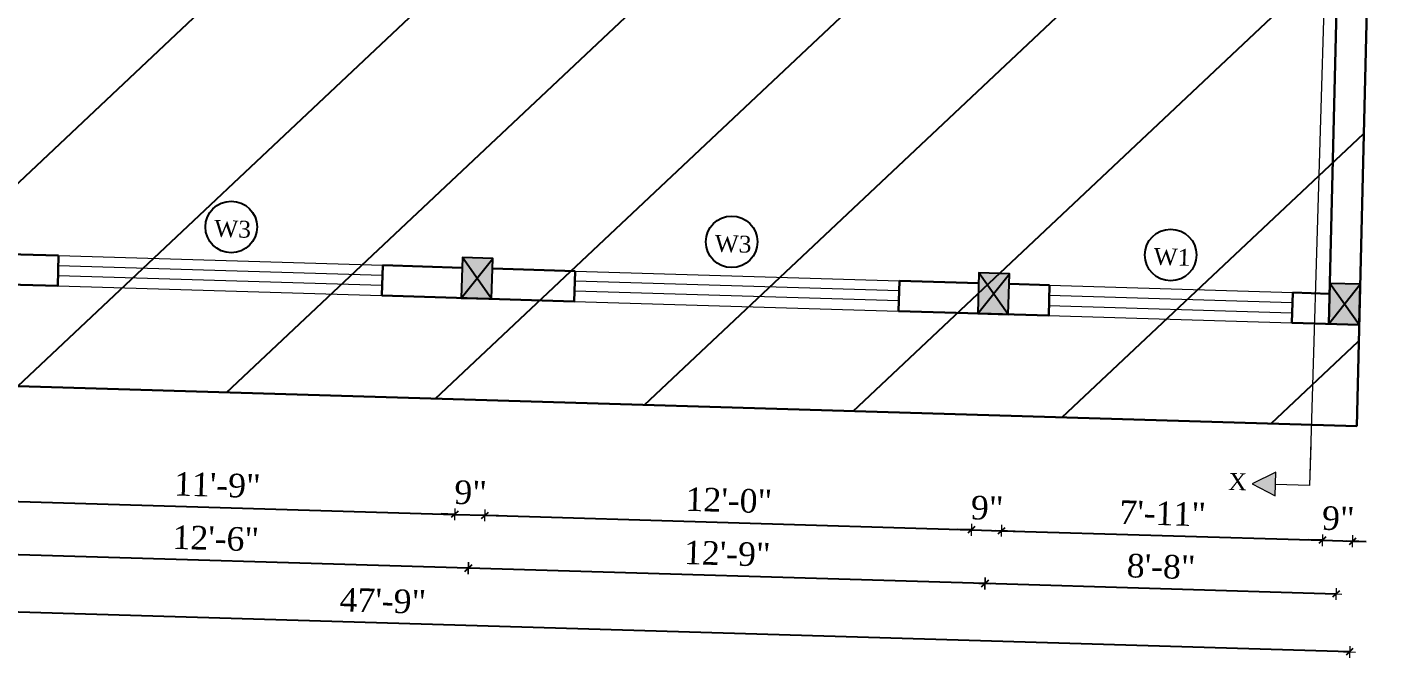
# Model space of a CAD drawing. Header units: inches. Extents: x 4069 to 291496, y -47643 to 12535.
# Drawn here: x 139422.6 to 139825.4, y -22798.1 to -22611.3 of the extents above; entities that cross this region are included whole.
import ezdxf

# ---------------------------------------------------------------- set-up
doc = ezdxf.new("R2010")
doc.units = ezdxf.units.IN
doc.header["$LTSCALE"] = 5
doc.header["$MEASUREMENT"] = 0
for name, color, linetype, lineweight in [('A-WALL', 7, 'Continuous', 9), ('Dimension', 7, 'Continuous', 18), ('Dw', 2, 'Continuous', 18)]:
    doc.layers.add(name, color=color, linetype=linetype, lineweight=lineweight)
doc.layers.add('dim line', color=7, linetype='Continuous', lineweight=15, true_color=0xfab2b2)
doc.layers.add('TEXT', color=6, linetype='Continuous')
doc.layers.add('WALL', color=7, linetype='Continuous')
doc.styles.add('ordinary', font='times.ttf')
doc.dimstyles.new('Copy of 96', dxfattribs={"dimtxt": 7, "dimasz": 4, "dimexe": 0.5, "dimexo": 0.5, "dimgap": 3, "dimtad": 1, "dimdec": 1, "dimzin": 11, "dimdsep": 46, "dimlunit": 4, "dimtxsty": 'ordinary', "dimblk": 'OBLIQUE', "dimcen": 0.09, "dimse1": 1, "dimse2": 1, "dimclrt": 6, "dimazin": 0, "dimtfac": 1, "dimtdec": 1, "dimtix": 1, "dimtmove": 2, "dimatfit": 3, "dimldrblk": 'leader', "dimfxl": 0.5, "dimfxlon": 1, "dimtolj": 1, "dimtzin": 0, "dimarcsym": 0})

# ---------------------------------------------------------------- blocks, each defined once
blk = doc.blocks.new('C1a')
at = {"color": 1, "ltscale": 5}
for p, q in [((18657.75, 4625.76), (18648.75, 4625.76)), ((18648.75, 4625.76), (18648.82, 4613.76)), ((18657.82, 4613.76), (18657.75, 4625.76)), ((18648.82, 4613.76), (18657.82, 4613.76))]:
    blk.add_line(p, q, dxfattribs=at)
blk = doc.blocks.new('x-x')
at = {"ltscale": 5}
for points in [[(11364.03, -701.52), (11364.03, -694.51), (11357.15, -698.09)], [(11364.03, -1135.52), (11364.03, -1128.51), (11357.15, -1132.09)]]:
    blk.add_hatch(color=256, dxfattribs=at).paths.add_polyline_path(points)
for p, q in [((11364.03, -694.51), (11357.15, -698.09)), ((11364.03, -701.52), (11364.03, -694.51)), ((11357.15, -698.09), (11364.03, -701.52)), ((11374.13, -698.09), (11364.03, -698.09)), ((11374.13, -698.09), (11374.13, -1132.09)), ((11364.03, -1128.51), (11357.15, -1132.09)), ((11364.03, -1135.52), (11364.03, -1128.51)), ((11357.15, -1132.09), (11364.03, -1135.52)), ((11374.13, -1132.09), (11364.03, -1132.09))]:
    blk.add_line(p, q, dxfattribs=at)
at = {"layer": 'A-WALL', "color": 1, "ltscale": 5}
blk.add_line((11374.13, -1120.09), (11374.13, -1132.09), dxfattribs=at)
at = {"layer": 'TEXT', "style": 'ordinary'}
for p in [(11350.08, -700.97), (11350.08, -1134.1)]:
    blk.add_text('X', height=5, dxfattribs=at).set_placement(p)
blk = doc.blocks.new('oblique')
at = {"color": 0, "lineweight": -2}
blk.add_line((0.25, 0.25), (-0.25, -0.25), dxfattribs=at)
at = {"layer": 'dim line', "lineweight": 9}
for p, q in [((-0.4375, 0), (0.4375, 0)), ((0, 0.4375), (0, -0.4375))]:
    blk.add_line(p, q, dxfattribs=at)
blk = doc.blocks.new('*D4039')
at = {"layer": 'A-WALL', "color": 0, "lineweight": -2, "ltscale": 50, "transparency": 16777216}
blk.add_line((139810.05, -22779.23), (139706.1, -22776.13), dxfattribs=at)
at = {"layer": 'Defpoints', "color": 0, "ltscale": 50, "transparency": 16777216}
for p in [(139708.49, -22696.24), (139812.44, -22699.34), (139706.1, -22776.13)]:
    blk.add_point(p, dxfattribs=at)
at = {"layer": 'A-WALL', "color": 0, "lineweight": -2, "ltscale": 50, "transparency": 16777216, "xscale": 4, "yscale": 4, "zscale": 4}
for p, rotation in [((139706.1, -22776.13), 178.2899854281383), ((139810.05, -22779.23), 358.2899854281382)]:
    blk.add_blockref('oblique', p, dxfattribs=dict(at, rotation=rotation))
at = {"layer": 'A-WALL', "color": 6, "ltscale": 50, "transparency": 16777216, "insert": (139758.27, -22771.12), "char_height": 7, "attachment_point": 5, "rotation": 358.29, "style": 'ordinary'}
blk.add_mtext('\\A1;8\'-8"', dxfattribs=at)
blk = doc.blocks.new('_OBLIQUE')
at = {"color": 0, "linetype": 'ByBlock'}
blk.add_line((-0.5, -0.5), (0.5, 0.5), dxfattribs=at)
blk = doc.blocks.new('leader')
at = {"layer": 'Dimension'}
for p, q in [((0, -4.33), (0, 4.33)), ((-4.42, 0), (4.42, 0))]:
    blk.add_line(p, q, dxfattribs=at)
blk = doc.blocks.new('*D4040')
at = {"layer": 'A-WALL', "color": 0, "lineweight": -2, "ltscale": 50, "transparency": 16777216}
blk.add_line((139706.1, -22776.13), (139553.17, -22771.56), dxfattribs=at)
at = {"layer": 'Defpoints', "color": 0, "ltscale": 50, "transparency": 16777216}
for p in [(139555.55, -22691.67), (139708.49, -22696.24), (139553.17, -22771.56)]:
    blk.add_point(p, dxfattribs=at)
at = {"layer": 'A-WALL', "color": 0, "lineweight": -2, "ltscale": 50, "transparency": 16777216, "xscale": 4, "yscale": 4, "zscale": 4}
for p, rotation in [((139553.17, -22771.56), 178.2899854281416), ((139706.1, -22776.13), 358.2899854281416)]:
    blk.add_blockref('oblique', p, dxfattribs=dict(at, rotation=rotation))
at = {"layer": 'A-WALL', "color": 6, "ltscale": 50, "transparency": 16777216, "insert": (139629.83, -22767.28), "char_height": 7, "attachment_point": 5, "rotation": 358.29, "style": 'ordinary'}
blk.add_mtext('\\A1;12\'-9"', dxfattribs=at)
blk = doc.blocks.new('*D4041')
at = {"layer": 'A-WALL', "color": 0, "lineweight": -2, "ltscale": 50, "transparency": 16777216}
blk.add_line((139553.17, -22771.56), (139403.24, -22767.09), dxfattribs=at)
at = {"layer": 'Defpoints', "color": 0, "ltscale": 50, "transparency": 16777216}
for p in [(139405.62, -22687.2), (139555.55, -22691.67), (139403.24, -22767.09)]:
    blk.add_point(p, dxfattribs=at)
at = {"layer": 'A-WALL', "color": 0, "lineweight": -2, "ltscale": 50, "transparency": 16777216, "xscale": 4, "yscale": 4, "zscale": 4}
for p, rotation in [((139403.24, -22767.09), 178.2899854281416), ((139553.17, -22771.56), 358.2899854281416)]:
    blk.add_blockref('oblique', p, dxfattribs=dict(at, rotation=rotation))
at = {"layer": 'A-WALL', "color": 6, "ltscale": 50, "transparency": 16777216, "insert": (139478.4, -22762.77), "char_height": 7, "attachment_point": 5, "rotation": 358.29, "style": 'ordinary'}
blk.add_mtext('\\A1;12\'-6"', dxfattribs=at)
blk = doc.blocks.new('*D4043')
at = {"layer": 'A-WALL', "color": 0, "lineweight": -2, "ltscale": 50, "transparency": 16777216}
blk.add_line((139814.04, -22796.39), (139241.3, -22779.29), dxfattribs=at)
at = {"layer": 'Defpoints', "color": 0, "ltscale": 50, "transparency": 16777216}
for p in [(139244.19, -22682.38), (139816.94, -22699.48), (139241.3, -22779.29)]:
    blk.add_point(p, dxfattribs=at)
at = {"layer": 'A-WALL', "color": 0, "lineweight": -2, "ltscale": 50, "transparency": 16777216, "xscale": 4, "yscale": 4, "zscale": 4}
for p, rotation in [((139241.3, -22779.29), 178.2899854281416), ((139814.04, -22796.39), 358.2899854281416)]:
    blk.add_blockref('oblique', p, dxfattribs=dict(at, rotation=rotation))
at = {"layer": 'A-WALL', "color": 6, "ltscale": 50, "transparency": 16777216, "insert": (139527.87, -22781.27), "char_height": 7, "attachment_point": 5, "rotation": 358.29, "style": 'ordinary'}
blk.add_mtext('\\A1;47\'-9"', dxfattribs=at)
blk = doc.blocks.new('*D4051')
at = {"layer": 'A-WALL', "color": 0, "lineweight": -2, "ltscale": 50, "transparency": 16777216}
blk.add_line((139210.42, -22661.84), (139412.34, -22329.72), dxfattribs=at)
at = {"layer": 'Defpoints', "color": 0, "ltscale": 50, "transparency": 16777216}
for p in [(139412.34, -22329.72), (139446.11, -22350.26), (139244.19, -22682.38)]:
    blk.add_point(p, dxfattribs=at)
at = {"layer": 'A-WALL', "color": 0, "lineweight": -2, "ltscale": 50, "transparency": 16777216, "xscale": 4, "yscale": 4, "zscale": 4}
for p, rotation in [((139412.34, -22329.72), 58.70147092240716), ((139210.42, -22661.84), 238.7014709224071)]:
    blk.add_blockref('oblique', p, dxfattribs=dict(at, rotation=rotation))
at = {"layer": 'A-WALL', "color": 6, "ltscale": 50, "transparency": 16777216, "insert": (139305.77, -22492.37), "char_height": 7, "attachment_point": 5, "rotation": 58.7015, "style": 'ordinary'}
blk.add_mtext('\\A1;32\'-5"', dxfattribs=at)
blk = doc.blocks.new('*D4066')
at = {"layer": 'A-WALL', "color": 0, "lineweight": -2, "ltscale": 50, "transparency": 16777216}
blk.add_line((139408.2, -22751.43), (139549.14, -22755.64), dxfattribs=at)
at = {"layer": 'Defpoints', "color": 0, "ltscale": 50, "transparency": 16777216}
for p in [(139410.12, -22687.33), (139551.06, -22691.54), (139549.14, -22755.64)]:
    blk.add_point(p, dxfattribs=at)
at = {"layer": 'A-WALL', "color": 0, "lineweight": -2, "ltscale": 50, "transparency": 16777216, "xscale": 4, "yscale": 4, "zscale": 4}
for p, rotation in [((139408.2, -22751.43), 178.2899854281416), ((139549.14, -22755.64), 358.2899854281416)]:
    blk.add_blockref('oblique', p, dxfattribs=dict(at, rotation=rotation))
at = {"layer": 'A-WALL', "color": 6, "ltscale": 50, "transparency": 16777216, "insert": (139478.87, -22746.97), "char_height": 7, "attachment_point": 5, "rotation": 358.29, "style": 'ordinary'}
blk.add_mtext('\\A1;11\'-9"', dxfattribs=at)
blk = doc.blocks.new('*D4067')
at = {"layer": 'A-WALL', "color": 0, "lineweight": -2, "ltscale": 50, "transparency": 16777216}
for p, q in [((139549.14, -22755.64), (139545.14, -22755.52)), ((139549.14, -22755.64), (139558.14, -22755.91)), ((139558.14, -22755.91), (139562.14, -22756.02))]:
    blk.add_line(p, q, dxfattribs=at)
at = {"layer": 'Defpoints', "color": 0, "ltscale": 50, "transparency": 16777216}
for p in [(139551.06, -22691.54), (139560.05, -22691.81), (139558.14, -22755.91)]:
    blk.add_point(p, dxfattribs=at)
at = {"layer": 'A-WALL', "color": 0, "lineweight": -2, "ltscale": 50, "transparency": 16777216, "xscale": 4, "yscale": 4, "zscale": 4}
for p, rotation in [((139549.14, -22755.64), 358.2899854281416), ((139558.14, -22755.91), 178.2899854281416)]:
    blk.add_blockref('oblique', p, dxfattribs=dict(at, rotation=rotation))
at = {"layer": 'A-WALL', "color": 6, "ltscale": 50, "transparency": 16777216, "insert": (139553.84, -22749.2), "char_height": 7, "attachment_point": 5, "rotation": 358.29, "style": 'ordinary'}
blk.add_mtext('\\A1;9"', dxfattribs=at)
blk = doc.blocks.new('*D4068')
at = {"layer": 'A-WALL', "color": 0, "lineweight": -2, "ltscale": 50, "transparency": 16777216}
blk.add_line((139558.14, -22755.91), (139702.07, -22760.2), dxfattribs=at)
at = {"layer": 'Defpoints', "color": 0, "ltscale": 50, "transparency": 16777216}
for p in [(139560.05, -22691.81), (139703.99, -22696.1), (139702.07, -22760.2)]:
    blk.add_point(p, dxfattribs=at)
at = {"layer": 'A-WALL', "color": 0, "lineweight": -2, "ltscale": 50, "transparency": 16777216, "xscale": 4, "yscale": 4, "zscale": 4}
for p, rotation in [((139558.14, -22755.91), 178.2899854281416), ((139702.07, -22760.2), 358.2899854281416)]:
    blk.add_blockref('oblique', p, dxfattribs=dict(at, rotation=rotation))
at = {"layer": 'A-WALL', "color": 6, "ltscale": 50, "transparency": 16777216, "insert": (139630.3, -22751.5), "char_height": 7, "attachment_point": 5, "rotation": 358.29, "style": 'ordinary'}
blk.add_mtext('\\A1;12\'-0"', dxfattribs=at)
blk = doc.blocks.new('*D4069')
at = {"layer": 'A-WALL', "color": 0, "lineweight": -2, "ltscale": 50, "transparency": 16777216}
for p, q in [((139702.07, -22760.2), (139698.08, -22760.08)), ((139702.07, -22760.2), (139711.07, -22760.47)), ((139711.07, -22760.47), (139715.07, -22760.59))]:
    blk.add_line(p, q, dxfattribs=at)
at = {"layer": 'Defpoints', "color": 0, "ltscale": 50, "transparency": 16777216}
for p in [(139703.99, -22696.1), (139712.98, -22696.37), (139711.07, -22760.47)]:
    blk.add_point(p, dxfattribs=at)
at = {"layer": 'A-WALL', "color": 0, "lineweight": -2, "ltscale": 50, "transparency": 16777216, "xscale": 4, "yscale": 4, "zscale": 4}
for p, rotation in [((139702.07, -22760.2), 358.2899854281416), ((139711.07, -22760.47), 178.2899854281416)]:
    blk.add_blockref('oblique', p, dxfattribs=dict(at, rotation=rotation))
at = {"layer": 'A-WALL', "color": 6, "ltscale": 50, "transparency": 16777216, "insert": (139706.77, -22753.77), "char_height": 7, "attachment_point": 5, "rotation": 358.29, "style": 'ordinary'}
blk.add_mtext('\\A1;9"', dxfattribs=at)
blk = doc.blocks.new('*D4070')
at = {"layer": 'A-WALL', "color": 0, "lineweight": -2, "ltscale": 50, "transparency": 16777216}
blk.add_line((139711.07, -22760.47), (139806.03, -22763.31), dxfattribs=at)
at = {"layer": 'Defpoints', "color": 0, "ltscale": 50, "transparency": 16777216}
for p in [(139712.98, -22696.37), (139807.94, -22699.21), (139806.03, -22763.31)]:
    blk.add_point(p, dxfattribs=at)
at = {"layer": 'A-WALL', "color": 0, "lineweight": -2, "ltscale": 50, "transparency": 16777216, "xscale": 4, "yscale": 4, "zscale": 4}
for p, rotation in [((139711.07, -22760.47), 178.2899854281416), ((139806.03, -22763.31), 358.2899854281416)]:
    blk.add_blockref('oblique', p, dxfattribs=dict(at, rotation=rotation))
at = {"layer": 'A-WALL', "color": 6, "ltscale": 50, "transparency": 16777216, "insert": (139758.74, -22755.32), "char_height": 7, "attachment_point": 5, "rotation": 358.29, "style": 'ordinary'}
blk.add_mtext('\\A1;7\'-11"', dxfattribs=at)
blk = doc.blocks.new('*D4071')
at = {"layer": 'A-WALL', "color": 0, "lineweight": -2, "ltscale": 50, "transparency": 16777216}
for p, q in [((139806.03, -22763.31), (139802.03, -22763.19)), ((139806.03, -22763.31), (139815.02, -22763.57)), ((139815.02, -22763.57), (139819.02, -22763.69))]:
    blk.add_line(p, q, dxfattribs=at)
at = {"layer": 'Defpoints', "color": 0, "ltscale": 50, "transparency": 16777216}
for p in [(139807.94, -22699.21), (139816.94, -22699.48), (139815.02, -22763.57)]:
    blk.add_point(p, dxfattribs=at)
at = {"layer": 'A-WALL', "color": 0, "lineweight": -2, "ltscale": 50, "transparency": 16777216, "xscale": 4, "yscale": 4, "zscale": 4}
for p, rotation in [((139806.03, -22763.31), 358.2899854281416), ((139815.02, -22763.57), 178.2899854281416)]:
    blk.add_blockref('oblique', p, dxfattribs=dict(at, rotation=rotation))
at = {"layer": 'A-WALL', "color": 6, "ltscale": 50, "transparency": 16777216, "insert": (139810.72, -22756.87), "char_height": 7, "attachment_point": 5, "rotation": 358.29, "style": 'ordinary'}
blk.add_mtext('\\A1;9"', dxfattribs=at)

msp = doc.modelspace()

# ---------------------------------------------------------------- hatches: boundary and pattern name
at = {"layer": 'WALL', "linetype": 'ByBlock', "ltscale": 5, "true_color": 0xf8991e}
h = msp.add_hatch(dxfattribs=at)
h.set_pattern_fill('ANSI31', color=30, scale=350, angle=-1.7100146)
h.set_pattern_definition([(43.29, (132031.077, -19880.83), (-29.99899, 31.8453), [])])
h.paths.add_polyline_path([(139226.27031, -22711.85587), (139456.86749, -22332.56819), (139825.37195, -22343.56962), (139816.04196, -22729.46306)])
h = msp.add_hatch(color=30, dxfattribs=at)
h.dxf.hatch_style = 1
h.paths.add_polyline_path([(139555.73261, -22685.67568), (139551.05556, -22691.53872), (139560.05156, -22691.80729)])
h.paths.add_polyline_path([(139560.05156, -22691.80729), (139560.40965, -22679.81263), (139555.73261, -22685.67568)])
h.paths.add_polyline_path([(139555.73261, -22685.67568), (139560.40965, -22679.81263), (139551.41366, -22679.54406)])
h.paths.add_polyline_path([(139551.41366, -22679.54406), (139551.05556, -22691.53872), (139555.73261, -22685.67568)])
h = msp.add_hatch(color=30, dxfattribs=at)
h.dxf.hatch_style = 1
h.paths.add_polyline_path([(139708.66447, -22690.24134), (139703.98743, -22696.10438), (139712.98342, -22696.37295)])
h.paths.add_polyline_path([(139712.98342, -22696.37295), (139713.34151, -22684.3783), (139708.66447, -22690.24134)])
h.paths.add_polyline_path([(139708.66447, -22690.24134), (139713.34151, -22684.3783), (139704.34552, -22684.10973)])
h.paths.add_polyline_path([(139704.34552, -22684.10973), (139703.98743, -22696.10438), (139708.66447, -22690.24134)])
h = msp.add_hatch(color=30, dxfattribs=at)
h.dxf.hatch_style = 1
h.paths.add_polyline_path([(139816.93719, -22699.47642), (139812.58127, -22693.3437), (139807.94103, -22699.20784)])
h.paths.add_polyline_path([(139816.93719, -22699.47642), (139817.22151, -22687.47956), (139812.58127, -22693.3437)])
h.paths.add_polyline_path([(139817.22151, -22687.47956), (139808.22534, -22687.21098), (139812.58127, -22693.3437)])
h.paths.add_polyline_path([(139812.58127, -22693.3437), (139808.22534, -22687.21098), (139807.94103, -22699.20784)])

# ---------------------------------------------------------------- linework, layer by layer
at = {"color": 1, "ltscale": 5}
for p, q in [((139551.05556, -22691.53872), (139560.40965, -22679.81263)), ((139560.05156, -22691.80729), (139551.41366, -22679.54406)), ((139703.98743, -22696.10438), (139713.34151, -22684.3783)), ((139712.98342, -22696.37295), (139704.34552, -22684.10973)), ((139807.94103, -22699.20784), (139817.22151, -22687.47956)), ((139816.93719, -22699.47642), (139808.22534, -22687.21098))]:
    msp.add_line(p, q, dxfattribs=at)
at = {"layer": 'A-WALL', "lineweight": 30}
for p, q in [((139816.22639, -22729.46856), (139825.37195, -22343.56962)), ((139807.94103, -22699.20784), (139811.32915, -22556.24528)), ((139410.38693, -22678.33515), (139431.87744, -22678.97674)), ((139431.60887, -22687.97273), (139431.87744, -22678.97674)), ((139527.56611, -22690.83746), (139527.83468, -22681.84147)), ((139527.83468, -22681.84147), (139551.32413, -22682.54273)), ((139560.32012, -22682.8113), (139584.8093, -22683.5424)), ((139584.54073, -22692.53839), (139584.8093, -22683.5424)), ((139376.63336, -22686.33147), (139431.60887, -22687.97273)), ((139680.49798, -22695.40312), (139680.76655, -22686.40713)), ((139680.76655, -22686.40713), (139704.256, -22687.10839)), ((139713.25199, -22687.37696), (139725.24673, -22687.73506)), ((139724.97816, -22696.73105), (139725.24673, -22687.73506)), ((139527.56611, -22690.83746), (139584.54073, -22692.53839)), ((139796.9461, -22698.8796), (139797.21466, -22689.8836)), ((139797.21466, -22689.8836), (139808.15295, -22690.26588)), ((139680.49798, -22695.40312), (139724.97816, -22696.73105)), ((139796.9461, -22698.8796), (139816.93719, -22699.47642)), ((139226.27031, -22711.85587), (139816.22639, -22729.46856))]:
    msp.add_line(p, q, dxfattribs=at)
at = {"layer": 'Dw', "color": 3}
for p, q in [((139431.87744, -22678.97674), (139527.83468, -22681.84147)), ((139527.65564, -22687.8388), (139431.69839, -22684.97406)), ((139527.74516, -22684.84013), (139431.78791, -22681.9754)), ((139584.8093, -22683.5424), (139680.76655, -22686.40713)), ((139431.60887, -22687.97273), (139527.56611, -22690.83746)), ((139680.67702, -22689.4058), (139584.71978, -22686.54107)), ((139725.24673, -22687.73506), (139797.21466, -22689.8836)), ((139584.54073, -22692.53839), (139680.49798, -22695.40312)), ((139680.5875, -22692.40446), (139584.63025, -22689.53973)), ((139725.13432, -22690.73292), (139797.10226, -22692.88147)), ((139725.13432, -22690.73292), (139797.10226, -22692.88147)), ((139724.95527, -22696.73036), (139796.92321, -22698.87891)), ((139725.0448, -22693.73158), (139797.01273, -22695.88013))]:
    msp.add_line(p, q, dxfattribs=at)
at = {"layer": 'TEXT'}
for centre in [(139482.98018, -22670.4734), (139631.14178, -22674.89665), (139761.08345, -22678.77596)]:
    msp.add_circle(centre, 7.64038, dxfattribs=at)
at = {"layer": 'WALL', "color": 2, "linetype": 'ByBlock', "ltscale": 5}
for points in [[(139551.05556, -22691.53872), (139560.05156, -22691.80729), (139560.40965, -22679.81263), (139551.41366, -22679.54406)], [(139703.98743, -22696.10438), (139712.98342, -22696.37295), (139713.34151, -22684.3783), (139704.34552, -22684.10973)], [(139808.22534, -22687.21098), (139807.94103, -22699.20784), (139816.93719, -22699.47642), (139817.22151, -22687.47956)]]:
    msp.add_lwpolyline(points, close=True, dxfattribs=at)

# ---------------------------------------------------------------- block references
at = {"layer": 'A-WALL', "color": 1, "rotation": 358.2899854281387}
msp.add_blockref('x-x', (128466.94215, -21276.05687), dxfattribs=at)
at = {"layer": 'WALL', "color": 2, "linetype": 'ByBlock', "ltscale": 5, "rotation": 358.2899854281387}
msp.add_blockref('C1a', (121029.74808, -26754.41377), dxfattribs=at)

# ---------------------------------------------------------------- texts
at = {"layer": 'TEXT', "style": 'ordinary'}
for s, p in [('W3', (139477.85799, -22673.38596)), ('W3', (139626.01959, -22677.80922)), ('W1', (139755.96126, -22681.68853))]:
    msp.add_text(s, height=5, rotation=358.2903735, dxfattribs=at).set_placement(p)

# ---------------------------------------------------------------- dimensions: what is measured, and where the dimension line sits
at = {"layer": 'A-WALL', "ltscale": 50}
for p1, p2, distance, picture, middle in [((139244.19237, -22682.37755), (139446.11425, -22350.25518), 39.52759, '*D4051', (139305.77227, -22492.3737)), ((139812.43911, -22699.34213), (139708.48542, -22696.23867), 79.92751, '*D4039', (139758.27293, -22771.12468))]:
    dim = msp.add_aligned_dim(p1=p1, p2=p2, distance=distance, dimstyle='Copy of 96', override={"dimdec": 0, "dimblk": 'oblique', "dimtdec": 0, "dimarcsym": 1}, dxfattribs=at)
    dim.commit()
    dim.dimension.update_dxf_attribs({"geometry": picture, "text_midpoint": middle})
for base, p1, p2, picture, middle in [((139241.29921, -22779.28709), (139816.93719, -22699.47642), (139244.19237, -22682.37755), '*D4043', (139527.86769, -22781.2688)), ((139403.23525, -22767.08878), (139555.55356, -22691.673), (139405.62036, -22687.19686), '*D4041', (139478.39762, -22762.76921)), ((139549.14196, -22755.63701), (139410.11836, -22687.33114), (139551.05556, -22691.53872), '*D4066', (139478.86943, -22746.96549)), ((139558.13795, -22755.90558), (139551.05556, -22691.53872), (139560.05156, -22691.80729), '*D4067', (139553.83603, -22749.20356)), ((139553.16845, -22771.56492), (139708.48542, -22696.23867), (139555.55356, -22691.673), '*D4040', (139629.83045, -22767.28002)), ((139702.07382, -22760.20267), (139560.05156, -22691.80729), (139703.98743, -22696.10438), '*D4068', (139630.30166, -22751.49649)), ((139711.06981, -22760.47124), (139703.98743, -22696.10438), (139712.98342, -22696.37295), '*D4069', (139706.76789, -22753.76923)), ((139806.02742, -22763.30613), (139712.98342, -22696.37295), (139807.94103, -22699.20784), '*D4070', (139758.74469, -22755.32096)), ((139815.02358, -22763.5747), (139807.94103, -22699.20784), (139816.93719, -22699.47642), '*D4071', (139810.72158, -22756.87269))]:
    dim = msp.add_linear_dim(base=base, p1=p1, p2=p2, angle=358.2899854, dimstyle='Copy of 96', override={"dimdec": 0, "dimblk": 'oblique', "dimtdec": 0, "dimarcsym": 1}, dxfattribs=at)
    dim.commit()
    dim.dimension.update_dxf_attribs({"geometry": picture, "text_midpoint": middle})

doc.saveas('drawing.dxf')
